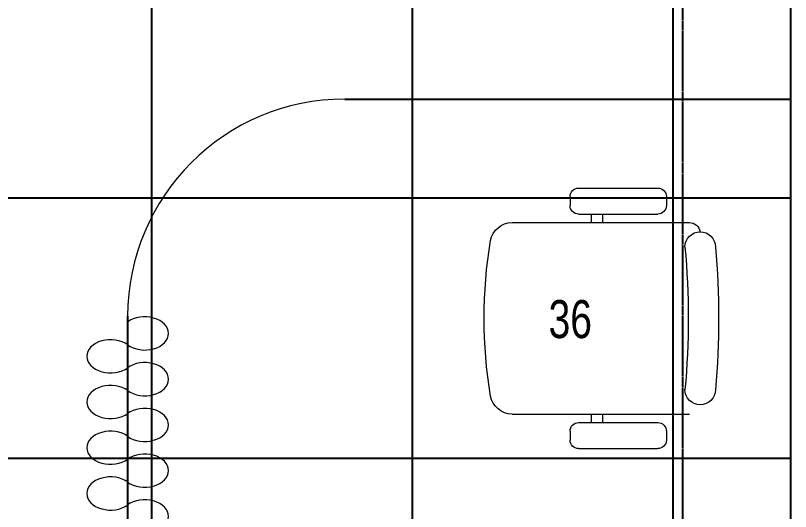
# Model space of a CAD drawing. Extents: x -12260 to 57327, y -29287 to 19916.
# Drawn here: x 36692 to 38476, y -11753 to -10610 of the extents above; entities that cross this region are included whole.
import ezdxf

# ---------------------------------------------------------------- set-up
doc = ezdxf.new("R2010")
doc.units = 0
doc.header["$LTSCALE"] = 0.25
doc.linetypes.add('DASHDOT', pattern=[25.4, 12.7, -6.35, 0, -6.35])
doc.linetypes.add('HIDDEN', pattern=[9.525, 6.35, -3.175])
for name, color, linetype, lineweight in [('01-First Floor-FUR$0$72_EGR_EQP_TAG', 142, 'Continuous', 5), ('01-First Floor-FUR$0$LOADING', 253, 'Continuous', 5), ('01-First Floor-FUR$0$NEW Wall', 166, 'Continuous', 5), ('01-First Floor-FUR$0$Walls', 251, 'Continuous', 5), ('E-LITE-CLNG-CNDT', 6, 'DASHDOT', 35), ('E-POWR-FLOR-CNDT', 6, 'HIDDEN', 25)]:
    doc.layers.add(name, color=color, linetype=linetype, lineweight=lineweight)
doc.layers.add('01-First Floor-FUR$0$FALSE CEILING', color=251, linetype='Continuous')
doc.styles.add('01-First Floor-FUR$0$X3G_ENTITY_257CFD', font='swisscl.ttf', dxfattribs={"height": 200})

# ---------------------------------------------------------------- blocks, each defined once
blk = doc.blocks.new('01-First Floor-FUR$0$CURTAIN')
for centre, start, end in [((-0.3386, 0.0395), 313.5684, 226.4316), ((-0.1881, 0.0395), 313.5684, 226.4316), ((-0.0376, 0.0395), 313.5684, 226.4316), ((0.1129, 0.0395), 313.5684, 226.4316), ((0.2633, 0.0395), 313.5684, 226.4316), ((0.4138, 0.0395), 313.5684, 226.4316), ((0.5643, 0.0395), 313.5684, 226.4316), ((0.7148, 0.0395), 313.5684, 226.4316), ((0.8653, 0.0395), 313.5684, 226.4316), ((0.0376, -0.0395), 133.5684, 46.4316), ((0.1881, -0.0395), 133.5684, 46.4316), ((0.3386, -0.0395), 133.5684, 46.4316), ((0.4891, -0.0395), 133.5684, 46.4316), ((0.6396, -0.0395), 133.5684, 46.4316), ((0.79, -0.0395), 133.5684, 46.4316), ((0.9405, -0.0395), 133.5684, 46.4316), ((-0.4138, -0.0395), 133.5684, 46.4316), ((-0.2633, -0.0395), 133.5684, 46.4316), ((-0.1129, -0.0395), 133.5684, 46.4316)]:
    blk.add_arc(centre, 0.0546, start, end)
blk = doc.blocks.new('*X119')
at = {"color": 0}
for p, q in [((5, 3), (5, 3)), ((5, 3), (5, 3)), ((5, 3), (5, 3)), ((5, 3), (5, 3)), ((5, 3), (5, 3)), ((5, 3), (5, 3)), ((5, 3), (5, 3)), ((5, 3), (5, 3)), ((5, 3), (5, 3)), ((5, 3), (5, 3)), ((5, 3), (5, 3)), ((5, 3), (5, 3)), ((5, 3), (5, 3)), ((5, 3), (5, 3)), ((5, 3), (5, 3)), ((5, 3), (5, 3)), ((5, 3), (5, 3)), ((5, 3), (5, 3)), ((5, 3), (5, 3)), ((5, 3), (5, 3)), ((5, 3), (5, 3)), ((5, 3), (5, 3)), ((5, 3), (5, 3)), ((5, 3), (5, 3)), ((5, 3), (5, 3)), ((5, 3), (5, 3)), ((5, 3), (5, 3)), ((5, 3), (5, 3)), ((5, 3), (5, 3)), ((5, 3), (5, 3)), ((5, 3), (5, 3)), ((5, 3), (5, 3)), ((5, 3), (5, 3)), ((5, 3), (5, 3)), ((5, 3), (5, 3)), ((5, 3), (5, 3)), ((5, 3), (5, 3)), ((5, 3), (5, 3)), ((5, 3), (5, 3)), ((5, 3), (5, 3)), ((5, 3), (5, 3)), ((5, 3), (5, 3)), ((5, 3), (5, 3)), ((5, 3), (5, 3)), ((5, 3), (5, 3)), ((5, 3), (5, 3)), ((5, 3), (5, 3)), ((5, 3), (5, 3)), ((5, 3), (5, 3)), ((5, 3), (5, 3)), ((5, 3), (5, 3)), ((5, 3), (5, 3)), ((5, 3), (5, 3)), ((5, 3), (5, 3)), ((5, 3), (5, 3)), ((5, 3), (5, 3)), ((5, 3), (5, 3)), ((5, 3), (5, 3)), ((5, 3), (5, 3)), ((5, 3), (5, 3)), ((5, 3), (5, 3)), ((5, 3), (5, 3)), ((5, 3), (5, 3)), ((5, 3), (5, 3)), ((5, 3), (5, 3)), ((5, 3), (5, 3)), ((6, 3), (5, 3)), ((5, 3), (5, 3)), ((6, 3), (5, 3)), ((5, 3), (5, 3)), ((6, 3), (5, 3)), ((5, 3), (5, 3)), ((6, 3), (5, 3)), ((5, 3), (5, 3)), ((5, 3), (5, 3)), ((5, 3), (5, 3)), ((5, 3), (5, 3)), ((5, 3), (5, 3)), ((5, 3), (5, 3)), ((5, 3), (5, 3)), ((5, 3), (5, 3)), ((5, 3), (5, 3)), ((5, 3), (5, 3)), ((5, 3), (5, 3)), ((5, 3), (5, 3)), ((5, 3), (5, 3)), ((5, 3), (5, 3)), ((5, 3), (5, 3)), ((5, 3), (5, 3)), ((5, 3), (5, 3)), ((5, 3), (5, 3)), ((5, 3), (5, 3)), ((5, 3), (5, 3)), ((5, 3), (5, 3)), ((5, 3), (5, 3)), ((5, 3), (5, 3)), ((6, 3), (6, 3)), ((6, 3), (6, 3)), ((6, 3), (6, 3)), ((6, 3), (6, 3)), ((6, 3), (6, 3)), ((6, 3), (6, 3)), ((6, 3), (6, 3)), ((6, 3), (6, 3)), ((6, 3), (6, 3)), ((6, 3), (6, 3)), ((6, 3), (6, 3)), ((6, 3), (6, 3)), ((6, 3), (6, 3)), ((6, 3), (6, 3)), ((6, 3), (6, 3)), ((6, 3), (6, 3)), ((6, 3), (6, 3)), ((6, 3), (6, 3)), ((6, 3), (6, 3)), ((6, 3), (6, 3)), ((6, 3), (6, 3)), ((6, 3), (6, 3)), ((6, 3), (6, 3)), ((6, 3), (6, 3)), ((6, 3), (6, 3)), ((6, 3), (6, 3)), ((6, 3), (6, 3)), ((6, 3), (6, 3)), ((6, 3), (6, 3)), ((6, 3), (6, 3)), ((6, 3), (6, 3)), ((6, 3), (6, 3)), ((6, 3), (6, 3)), ((6, 3), (6, 3)), ((6, 3), (6, 3)), ((6, 3), (6, 3)), ((6, 3), (6, 3)), ((6, 3), (6, 3)), ((6, 3), (6, 3)), ((6, 3), (6, 3)), ((6, 3), (6, 3)), ((6, 3), (6, 3)), ((6, 3), (6, 3)), ((6, 3), (6, 3)), ((6, 3), (6, 3)), ((6, 3), (6, 3)), ((6, 3), (6, 3)), ((6, 3), (6, 3)), ((6, 3), (6, 3)), ((6, 3), (6, 3)), ((6, 3), (6, 3)), ((6, 3), (6, 3)), ((6, 3), (6, 3)), ((6, 3), (6, 3)), ((6, 3), (6, 3)), ((6, 3), (6, 3)), ((6, 3), (6, 3)), ((6, 3), (6, 3)), ((6, 3), (6, 3)), ((6, 3), (6, 3)), ((6, 3), (6, 3)), ((6, 3), (6, 3)), ((6, 3), (6, 3)), ((6, 3), (6, 3)), ((6, 3), (6, 3)), ((6, 3), (6, 3)), ((6, 3), (6, 3)), ((6, 3), (6, 3)), ((6, 3), (6, 3)), ((6, 3), (6, 3)), ((6, 3), (6, 3)), ((6, 3), (6, 3)), ((6, 3), (6, 3)), ((6, 3), (6, 3)), ((6, 3), (6, 3)), ((6, 3), (6, 3)), ((6, 3), (6, 3)), ((6, 3), (6, 3)), ((6, 3), (6, 3)), ((6, 3), (6, 3)), ((6, 3), (6, 3)), ((6, 3), (6, 3)), ((6, 3), (6, 3)), ((6, 3), (6, 3)), ((6, 3), (6, 3)), ((6, 3), (6, 3)), ((6, 3), (6, 3)), ((6, 3), (6, 3)), ((6, 3), (6, 3)), ((6, 3), (6, 3)), ((6, 3), (6, 3)), ((6, 3), (6, 3)), ((6, 3), (6, 3)), ((6, 3), (6, 3)), ((6, 3), (6, 3)), ((6, 3), (6, 3)), ((6, 3), (6, 3)), ((6, 3), (6, 3)), ((6, 3), (6, 3)), ((6, 3), (6, 3)), ((6, 3), (6, 3)), ((6, 3), (6, 3)), ((6, 3), (6, 3)), ((6, 3), (6, 3)), ((6, 3), (6, 3)), ((6, 3), (6, 3)), ((6, 3), (6, 3)), ((6, 3), (6, 3)), ((6, 3), (6, 3)), ((6, 3), (6, 3)), ((6, 3), (6, 3)), ((6, 3), (6, 3)), ((6, 3), (6, 3)), ((6, 3), (6, 3)), ((6, 3), (6, 3)), ((6, 3), (6, 3)), ((6, 3), (6, 3)), ((6, 3), (6, 3)), ((6, 3), (6, 3)), ((6, 3), (6, 3)), ((6, 3), (6, 3)), ((6, 3), (6, 3)), ((6, 3), (6, 3)), ((6, 3), (6, 3)), ((6, 3), (6, 3)), ((6, 3), (6, 3)), ((6, 3), (6, 3)), ((6, 3), (6, 3)), ((6, 3), (6, 3)), ((6, 3), (6, 3)), ((6, 3), (6, 3)), ((6, 3), (6, 3)), ((6, 3), (6, 3)), ((6, 3), (6, 3)), ((6, 3), (6, 3)), ((6, 3), (6, 3)), ((6, 3), (6, 3)), ((6, 3), (6, 3)), ((6, 3), (6, 3)), ((6, 3), (6, 3)), ((6, 3), (6, 3)), ((6, 3), (6, 3)), ((6, 3), (6, 3)), ((6, 3), (6, 3)), ((6, 3), (6, 3)), ((6, 3), (6, 3)), ((6, 3), (6, 3)), ((6, 3), (6, 3)), ((6, 3), (6, 3)), ((6, 3), (6, 3)), ((6, 3), (6, 3)), ((6, 3), (6, 3)), ((6, 3), (6, 3)), ((6, 3), (6, 3)), ((6, 3), (6, 3)), ((6, 3), (6, 3)), ((6, 3), (6, 3)), ((6, 3), (6, 3)), ((6, 3), (6, 3)), ((6, 3), (6, 3)), ((6, 3), (6, 3)), ((6, 3), (6, 3)), ((6, 3), (6, 3)), ((6, 3), (6, 3)), ((6, 3), (6, 3)), ((6, 3), (6, 3)), ((6, 3), (6, 3)), ((6, 3), (6, 3)), ((6, 3), (6, 3)), ((6, 3), (6, 3)), ((6, 3), (6, 3)), ((6, 3), (6, 3)), ((6, 3), (6, 3)), ((6, 3), (6, 3)), ((6, 3), (6, 3)), ((6, 3), (6, 3)), ((6, 3), (6, 3)), ((6, 3), (6, 3)), ((6, 3), (6, 3)), ((6, 3), (6, 3)), ((6, 3), (6, 3)), ((6, 3), (6, 3)), ((6, 3), (6, 3)), ((6, 3), (6, 3)), ((6, 3), (6, 3)), ((6, 3), (6, 3)), ((6, 3), (6, 3)), ((6, 3), (6, 3)), ((6, 3), (6, 3)), ((6, 3), (6, 3)), ((6, 3), (6, 3)), ((6, 3), (6, 3)), ((6, 3), (6, 3)), ((6, 3), (6, 3)), ((6, 3), (6, 3)), ((6, 3), (6, 3)), ((6, 3), (6, 3)), ((6, 3), (6, 3)), ((6, 3), (6, 3)), ((6, 3), (6, 3)), ((6, 3), (6, 3)), ((6, 3), (6, 3)), ((6, 3), (6, 3)), ((6, 3), (6, 3)), ((6, 3), (5, 3)), ((6, 3), (5, 3)), ((6, 3), (5, 3)), ((6, 3), (5, 3)), ((6, 3), (5, 3)), ((6, 3), (6, 3)), ((6, 3), (6, 3)), ((6, 3), (6, 3)), ((6, 3), (6, 3)), ((6, 3), (6, 3)), ((6, 3), (6, 3)), ((6, 3), (6, 3)), ((6, 3), (6, 3)), ((6, 3), (6, 3)), ((6, 3), (6, 3)), ((6, 3), (6, 3)), ((6, 3), (6, 3)), ((6, 3), (6, 3)), ((6, 3), (6, 3)), ((6, 3), (6, 3)), ((6, 3), (6, 3)), ((6, 3), (6, 3)), ((6, 3), (6, 3)), ((6, 3), (6, 3)), ((6, 3), (6, 3)), ((6, 3), (6, 3)), ((6, 3), (6, 3)), ((6, 3), (6, 3)), ((6, 3), (6, 3)), ((6, 3), (6, 3)), ((6, 3), (6, 3)), ((6, 3), (6, 3)), ((6, 3), (6, 3)), ((6, 3), (6, 3)), ((6, 3), (6, 3)), ((6, 3), (6, 3)), ((6, 3), (6, 3)), ((6, 3), (6, 3)), ((6, 3), (6, 3)), ((6, 3), (6, 3)), ((6, 3), (6, 3)), ((6, 3), (6, 3)), ((6, 3), (6, 3)), ((6, 3), (6, 3)), ((6, 3), (6, 3)), ((6, 3), (6, 3)), ((6, 3), (6, 3)), ((6, 3), (6, 3)), ((6, 3), (6, 3)), ((6, 3), (6, 3)), ((6, 3), (6, 3)), ((6, 3), (6, 3)), ((6, 3), (6, 3)), ((6, 3), (6, 3)), ((6, 3), (6, 3)), ((6, 3), (6, 3)), ((6, 3), (6, 3)), ((6, 3), (6, 3)), ((6, 3), (6, 3)), ((6, 3), (6, 3)), ((6, 3), (6, 3)), ((6, 3), (6, 3)), ((6, 3), (6, 3)), ((6, 3), (6, 3)), ((6, 3), (6, 3)), ((6, 3), (6, 3)), ((6, 3), (6, 3)), ((6, 3), (6, 3)), ((6, 3), (6, 3)), ((6, 3), (6, 3)), ((6, 3), (6, 3)), ((6, 3), (6, 3)), ((6, 3), (6, 3)), ((6, 3), (6, 3)), ((6, 3), (6, 3)), ((6, 3), (6, 3)), ((6, 3), (6, 3)), ((6, 3), (6, 3)), ((6, 3), (6, 3)), ((6, 3), (6, 3)), ((6, 3), (6, 3)), ((6, 3), (6, 3)), ((6, 3), (6, 3)), ((6, 3), (6, 3)), ((6, 3), (6, 3)), ((6, 3), (6, 3)), ((6, 3), (6, 3)), ((6, 3), (6, 3)), ((6, 3), (6, 3)), ((6, 3), (6, 3)), ((6, 3), (6, 3)), ((6, 3), (6, 3)), ((6, 3), (6, 3)), ((6, 3), (6, 3)), ((6, 3), (6, 3)), ((6, 3), (6, 3)), ((6, 3), (6, 3)), ((6, 3), (6, 3)), ((6, 3), (6, 3)), ((6, 3), (6, 3)), ((6, 3), (6, 3)), ((6, 3), (6, 3)), ((6, 3), (6, 3)), ((6, 3), (6, 3)), ((6, 3), (6, 3)), ((6, 3), (6, 3)), ((6, 3), (6, 3)), ((6, 3), (6, 3)), ((6, 3), (6, 3)), ((6, 3), (6, 3)), ((6, 3), (6, 3)), ((6, 3), (6, 3)), ((6, 3), (6, 3)), ((6, 3), (6, 3)), ((6, 3), (6, 3)), ((6, 3), (6, 3)), ((6, 3), (6, 3)), ((6, 3), (6, 3)), ((6, 3), (6, 3)), ((6, 3), (6, 3)), ((6, 3), (6, 3)), ((6, 3), (6, 3)), ((6, 3), (6, 3)), ((6, 3), (6, 3)), ((6, 3), (6, 3)), ((6, 3), (6, 3)), ((6, 3), (6, 3)), ((6, 3), (6, 3)), ((6, 3), (6, 3)), ((6, 3), (6, 3)), ((6, 3), (6, 3)), ((6, 3), (6, 3)), ((6, 3), (6, 3)), ((6, 3), (6, 3)), ((6, 3), (6, 3)), ((6, 3), (6, 3)), ((6, 3), (6, 3)), ((6, 3), (6, 3)), ((6, 3), (6, 3)), ((6, 3), (6, 3)), ((6, 3), (6, 3)), ((6, 3), (6, 3)), ((6, 3), (6, 3)), ((6, 3), (6, 3)), ((6, 3), (6, 3)), ((6, 3), (6, 3)), ((6, 3), (6, 3)), ((6, 3), (6, 3)), ((6, 3), (6, 3)), ((6, 3), (6, 3)), ((6, 3), (6, 3)), ((6, 3), (6, 3)), ((6, 3), (6, 3)), ((6, 3), (6, 3)), ((6, 3), (6, 3)), ((6, 3), (6, 3)), ((6, 3), (6, 3)), ((6, 3), (6, 3)), ((6, 3), (6, 3)), ((6, 3), (6, 3)), ((6, 3), (6, 3)), ((6, 3), (6, 3)), ((6, 3), (6, 3)), ((6, 3), (6, 3)), ((6, 3), (6, 3)), ((6, 3), (6, 3)), ((6, 3), (6, 3)), ((6, 3), (6, 3)), ((6, 3), (6, 3)), ((6, 3), (6, 3)), ((6, 3), (6, 3)), ((6, 3), (6, 3)), ((6, 3), (6, 3)), ((6, 3), (6, 3)), ((6, 3), (6, 3)), ((6, 3), (6, 3)), ((6, 3), (6, 3)), ((6, 3), (6, 3)), ((6, 3), (6, 3)), ((6, 3), (6, 3)), ((6, 3), (6, 3)), ((6, 3), (6, 3)), ((6, 3), (6, 3)), ((6, 3), (6, 3)), ((6, 3), (6, 3)), ((6, 3), (6, 3)), ((6, 3), (6, 3)), ((6, 3), (6, 3)), ((6, 3), (6, 3)), ((6, 3), (6, 3)), ((6, 3), (6, 3)), ((6, 3), (6, 3)), ((6, 3), (6, 3)), ((6, 3), (6, 3)), ((6, 3), (6, 3)), ((6, 3), (6, 3)), ((6, 3), (6, 3)), ((6, 3), (6, 3)), ((6, 3), (6, 3)), ((6, 3), (6, 3)), ((6, 3), (6, 3)), ((6, 3), (6, 3)), ((6, 3), (6, 3)), ((6, 3), (6, 3)), ((6, 3), (6, 3)), ((6, 3), (6, 3)), ((6, 3), (6, 3)), ((6, 3), (6, 3)), ((6, 3), (6, 3)), ((6, 3), (6, 3)), ((6, 3), (6, 3)), ((6, 3), (6, 3)), ((6, 3), (6, 3)), ((6, 3), (6, 3)), ((6, 3), (6, 3)), ((6, 3), (6, 3)), ((6, 3), (6, 3)), ((6, 3), (6, 3)), ((6, 3), (6, 3)), ((6, 3), (6, 3)), ((6, 3), (6, 3)), ((6, 3), (6, 3)), ((6, 3), (6, 3)), ((6, 3), (6, 3)), ((6, 3), (6, 3)), ((6, 3), (6, 3)), ((6, 3), (6, 3)), ((6, 3), (6, 3)), ((6, 3), (6, 3)), ((6, 3), (6, 3)), ((6, 3), (6, 3)), ((6, 3), (6, 3)), ((6, 3), (6, 3)), ((6, 3), (6, 3)), ((6, 3), (6, 3)), ((6, 3), (6, 3)), ((6, 3), (6, 3)), ((6, 3), (6, 3)), ((6, 3), (6, 3)), ((6, 3), (6, 3)), ((6, 3), (6, 3)), ((6, 3), (6, 3)), ((6, 3), (6, 3)), ((6, 3), (6, 3)), ((6, 3), (6, 3)), ((6, 3), (6, 3)), ((6, 3), (6, 3)), ((6, 3), (6, 3)), ((6, 3), (6, 3)), ((6, 3), (6, 3)), ((6, 3), (6, 3)), ((6, 3), (6, 3)), ((6, 3), (6, 3)), ((6, 3), (6, 3)), ((6, 3), (6, 3)), ((6, 3), (6, 3)), ((6, 3), (6, 3)), ((6, 3), (6, 3)), ((6, 3), (6, 3)), ((6, 3), (6, 3)), ((6, 3), (6, 3)), ((6, 3), (6, 3)), ((6, 3), (6, 3)), ((6, 3), (6, 3)), ((6, 3), (6, 3)), ((6, 3), (6, 3)), ((6, 3), (6, 3)), ((6, 3), (6, 3)), ((6, 3), (6, 3)), ((6, 3), (6, 3)), ((6, 3), (6, 3)), ((6, 3), (6, 3)), ((6, 3), (6, 3)), ((6, 3), (6, 3)), ((6, 3), (6, 3)), ((6, 3), (6, 3)), ((6, 3), (6, 3)), ((6, 3), (6, 3)), ((6, 3), (6, 3)), ((6, 3), (6, 3)), ((6, 3), (6, 3)), ((6, 3), (6, 3)), ((6, 3), (6, 3)), ((6, 3), (6, 3)), ((6, 3), (6, 3)), ((6, 3), (6, 3)), ((6, 3), (6, 3)), ((6, 3), (6, 3)), ((6, 3), (6, 3)), ((6, 3), (6, 3)), ((6, 3), (6, 3)), ((6, 3), (6, 3)), ((6, 3), (6, 3)), ((6, 3), (6, 3)), ((6, 3), (6, 3)), ((6, 3), (6, 3)), ((6, 3), (6, 3)), ((6, 3), (6, 3)), ((6, 3), (6, 3)), ((6, 3), (6, 3)), ((6, 3), (6, 3)), ((6, 3), (6, 3)), ((6, 3), (6, 3)), ((6, 3), (6, 3)), ((6, 3), (6, 3)), ((6, 3), (6, 3)), ((6, 3), (6, 3)), ((6, 3), (6, 3)), ((6, 3), (6, 3)), ((6, 3), (6, 3)), ((6, 3), (6, 3)), ((6, 3), (6, 3)), ((6, 3), (6, 3)), ((6, 3), (6, 3)), ((6, 3), (6, 3)), ((6, 3), (6, 3)), ((6, 3), (6, 3)), ((6, 3), (6, 3)), ((6, 3), (6, 3)), ((6, 3), (6, 3)), ((6, 3), (6, 3)), ((6, 3), (6, 3))]:
    blk.add_line(p, q, dxfattribs=at)
blk = doc.blocks.new('*X120')
at = {"color": 0}
for p, q in [((13, 1), (13, 1)), ((13, 1), (13, 1)), ((13, 1), (13, 1)), ((13, 1), (13, 1)), ((13, 1), (13, 1)), ((13, 1), (13, 1)), ((13, 1), (13, 1)), ((13, 1), (13, 1)), ((13, 1), (13, 1)), ((13, 1), (13, 1)), ((13, 1), (13, 1)), ((13, 1), (13, 1)), ((13, 1), (13, 1)), ((13, 1), (13, 1)), ((13, 1), (13, 1)), ((13, 1), (14, 1)), ((13, 1), (14, 1)), ((13, 1), (14, 1)), ((13, 1), (13, 1)), ((13, 1), (13, 1)), ((13, 1), (13, 1)), ((13, 1), (13, 1)), ((13, 1), (13, 1)), ((13, 1), (13, 1)), ((13, 1), (13, 1)), ((13, 1), (13, 1)), ((13, 1), (13, 1)), ((13, 1), (13, 1)), ((13, 1), (13, 1)), ((13, 1), (13, 1)), ((13, 1), (13, 1)), ((13, 1), (13, 1)), ((13, 1), (13, 1)), ((13, 1), (13, 1)), ((13, 1), (13, 1)), ((13, 1), (13, 1)), ((13, 1), (13, 1)), ((13, 1), (13, 1)), ((13, 1), (13, 1)), ((13, 1), (13, 1)), ((13, 1), (13, 1)), ((13, 1), (13, 1)), ((13, 1), (13, 1)), ((13, 1), (13, 1)), ((13, 1), (13, 1)), ((13, 1), (13, 1)), ((13, 1), (13, 1)), ((13, 1), (13, 1)), ((13, 1), (13, 1)), ((13, 1), (13, 1)), ((13, 1), (13, 1)), ((13, 1), (13, 1)), ((13, 1), (13, 1)), ((13, 1), (13, 1)), ((13, 1), (13, 1)), ((13, 1), (13, 1)), ((13, 1), (13, 1)), ((13, 1), (13, 1)), ((13, 1), (13, 1)), ((13, 1), (13, 1)), ((13, 1), (13, 1)), ((13, 1), (13, 1)), ((13, 1), (13, 1)), ((13, 1), (13, 1)), ((13, 1), (13, 1)), ((13, 1), (13, 1)), ((13, 1), (13, 1)), ((13, 1), (13, 1)), ((13, 1), (13, 1)), ((13, 1), (13, 1)), ((13, 1), (13, 1)), ((13, 1), (13, 1)), ((13, 1), (13, 1)), ((13, 1), (13, 1)), ((13, 1), (13, 1)), ((13, 1), (13, 1)), ((13, 1), (13, 1)), ((13, 1), (13, 1)), ((13, 1), (13, 1)), ((13, 1), (13, 1)), ((13, 1), (13, 1)), ((13, 1), (13, 1)), ((13, 1), (13, 1)), ((13, 1), (13, 1)), ((13, 1), (13, 1)), ((13, 1), (13, 1)), ((13, 1), (13, 1)), ((13, 1), (13, 1)), ((13, 1), (13, 1)), ((13, 1), (13, 1)), ((13, 1), (13, 1)), ((13, 1), (13, 1)), ((13, 1), (13, 1)), ((13, 1), (13, 1)), ((13, 1), (13, 1)), ((13, 1), (13, 1)), ((13, 1), (13, 1)), ((13, 1), (13, 1)), ((13, 1), (13, 1)), ((13, 1), (13, 1)), ((13, 1), (13, 1)), ((13, 1), (13, 1)), ((13, 1), (13, 1)), ((13, 1), (13, 1)), ((13, 1), (13, 1)), ((13, 1), (13, 1)), ((13, 1), (13, 1)), ((13, 1), (13, 1)), ((13, 1), (13, 1)), ((13, 1), (13, 1)), ((13, 1), (13, 1)), ((13, 1), (13, 1)), ((13, 1), (13, 1)), ((13, 1), (13, 1)), ((13, 1), (13, 1)), ((13, 1), (13, 1)), ((13, 1), (13, 1)), ((13, 1), (13, 1)), ((13, 1), (13, 1)), ((13, 1), (13, 1)), ((13, 1), (13, 1)), ((13, 1), (13, 1)), ((13, 1), (13, 1)), ((13, 1), (14, 1)), ((13, 0), (13, 0)), ((13, 0), (13, 0)), ((13, 0), (13, 0)), ((13, 0), (13, 0)), ((13, 0), (13, 0)), ((13, 0), (13, 0)), ((13, 0), (13, 0)), ((13, 0), (13, 0)), ((13, 0), (13, 0)), ((13, 0), (13, 0)), ((13, 0), (13, 0)), ((13, 0), (13, 0)), ((13, 0), (13, 0)), ((13, 0), (13, 0)), ((13, 0), (13, 0)), ((13, 0), (13, 0)), ((13, 0), (13, 0)), ((13, 0), (13, 0)), ((13, 0), (13, 0)), ((13, 0), (13, 0)), ((13, 0), (13, 0)), ((13, 0), (13, 0)), ((13, 0), (13, 0)), ((13, 0), (13, 0)), ((13, 0), (13, 0)), ((13, 0), (13, 0)), ((13, 0), (13, 0)), ((13, 0), (13, 0)), ((13, 0), (13, 0)), ((13, 0), (13, 0)), ((13, 0), (13, 0)), ((13, 0), (13, 0)), ((13, 0), (13, 0)), ((13, 0), (13, 0)), ((13, 0), (13, 0)), ((13, 0), (13, 0)), ((13, 0), (13, 0)), ((13, 0), (13, 0)), ((13, 0), (13, 0)), ((13, 0), (13, 0)), ((13, 0), (13, 0)), ((13, 0), (13, 0)), ((13, 0), (13, 0)), ((13, 0), (13, 0)), ((13, 0), (13, 0)), ((13, 0), (13, 0)), ((13, 0), (13, 0)), ((13, 0), (13, 0)), ((13, 0), (14, 0)), ((13, 0), (14, 0)), ((13, 0), (13, 0)), ((13, 0), (14, 0)), ((14, 1), (14, 1)), ((14, 1), (14, 1)), ((14, 1), (14, 1)), ((14, 1), (14, 1)), ((14, 1), (14, 1)), ((14, 1), (14, 1)), ((14, 1), (14, 1)), ((14, 1), (14, 1)), ((14, 1), (14, 1)), ((14, 1), (14, 1)), ((14, 1), (14, 1)), ((14, 1), (14, 1)), ((14, 1), (14, 1)), ((14, 1), (14, 1)), ((14, 1), (14, 1)), ((14, 1), (14, 1)), ((14, 1), (14, 1)), ((14, 1), (14, 1)), ((14, 1), (14, 1)), ((14, 1), (14, 1)), ((14, 1), (14, 1)), ((14, 1), (14, 1)), ((14, 1), (14, 1)), ((14, 1), (14, 1)), ((14, 1), (14, 1)), ((14, 1), (14, 1)), ((14, 1), (14, 1)), ((14, 1), (14, 1)), ((14, 1), (14, 1)), ((14, 1), (14, 1)), ((14, 1), (14, 1)), ((14, 1), (14, 1)), ((14, 1), (14, 1)), ((14, 1), (14, 1)), ((14, 1), (14, 1)), ((14, 1), (14, 1)), ((14, 1), (14, 1)), ((14, 1), (14, 1)), ((14, 1), (14, 1)), ((14, 1), (14, 1)), ((14, 1), (14, 1)), ((14, 1), (14, 1)), ((14, 1), (14, 1)), ((14, 1), (14, 1)), ((14, 1), (14, 1)), ((14, 1), (14, 1)), ((14, 1), (14, 1)), ((14, 1), (14, 1)), ((14, 1), (14, 1)), ((14, 1), (14, 1)), ((14, 1), (14, 1)), ((14, 1), (14, 1)), ((14, 1), (14, 1)), ((14, 1), (14, 1)), ((14, 1), (14, 1)), ((14, 1), (14, 1)), ((14, 1), (14, 1)), ((14, 1), (14, 1)), ((14, 1), (14, 1)), ((14, 1), (14, 1)), ((14, 1), (14, 1)), ((14, 1), (14, 1)), ((14, 1), (14, 1)), ((14, 1), (14, 1)), ((14, 1), (14, 1)), ((14, 1), (14, 1)), ((14, 1), (14, 1)), ((14, 1), (14, 1)), ((14, 1), (14, 1)), ((14, 1), (14, 1)), ((14, 1), (14, 1)), ((14, 1), (14, 1)), ((14, 1), (14, 1)), ((14, 1), (14, 1)), ((14, 1), (14, 1)), ((14, 1), (14, 1)), ((14, 1), (14, 1)), ((14, 1), (14, 1)), ((14, 1), (14, 1)), ((14, 1), (14, 1)), ((14, 1), (14, 1)), ((14, 1), (14, 1)), ((14, 1), (14, 1)), ((14, 1), (14, 1)), ((14, 1), (14, 1)), ((14, 1), (14, 1)), ((14, 1), (14, 1)), ((14, 1), (14, 1)), ((14, 1), (14, 1)), ((14, 1), (14, 1)), ((14, 1), (14, 1)), ((14, 1), (14, 1)), ((14, 1), (14, 1)), ((14, 1), (14, 1)), ((14, 0), (14, 0)), ((14, 0), (14, 0)), ((14, 0), (14, 0)), ((14, 0), (14, 0)), ((14, 0), (14, 0)), ((14, 0), (14, 0)), ((14, 0), (14, 0)), ((14, 0), (14, 0)), ((14, 0), (14, 0)), ((14, 0), (14, 0)), ((14, 0), (14, 0)), ((14, 0), (14, 0)), ((14, 0), (14, 0)), ((14, 0), (14, 0)), ((14, 0), (14, 0)), ((14, 0), (14, 0)), ((14, 0), (14, 0)), ((14, 0), (14, 0)), ((14, 0), (14, 0)), ((14, 0), (14, 0)), ((14, 0), (14, 0)), ((14, 0), (14, 0)), ((14, 0), (14, 0)), ((14, 0), (14, 0)), ((14, 0), (14, 0)), ((14, 0), (14, 0)), ((14, 0), (14, 0)), ((14, 0), (14, 0)), ((14, 0), (14, 0)), ((14, 0), (14, 0)), ((14, 0), (14, 0)), ((14, 0), (14, 0)), ((14, 0), (14, 0)), ((14, 0), (14, 0)), ((14, 0), (14, 0)), ((14, 0), (14, 0)), ((14, 0), (14, 0)), ((14, 0), (14, 0)), ((14, 0), (14, 0)), ((14, 0), (14, 0)), ((14, 0), (14, 0)), ((14, 0), (14, 0)), ((14, 0), (14, 0)), ((14, 0), (14, 0)), ((14, 0), (14, 0)), ((14, 0), (14, 0)), ((14, 0), (14, 0)), ((14, 0), (14, 0)), ((13, 0), (13, 0)), ((13, 0), (14, 0)), ((13, 0), (13, 0)), ((13, 0), (14, 0)), ((13, 0), (13, 0)), ((13, 0), (14, 0)), ((13, 0), (13, 0)), ((13, 0), (13, 0)), ((13, 0), (13, 0)), ((13, 0), (13, 0)), ((13, 0), (14, 0)), ((13, 0), (13, 0)), ((13, 0), (14, 0)), ((13, 0), (13, 0)), ((13, 0), (14, 0)), ((13, 0), (13, 0)), ((13, 0), (14, 0)), ((13, 0), (13, 0)), ((13, 0), (14, 0)), ((13, 0), (13, 0)), ((13, 0), (14, 0)), ((13, 0), (13, 0)), ((13, 0), (14, 0)), ((13, 0), (13, 0)), ((13, 0), (13, 0)), ((13, 0), (13, 0)), ((13, 0), (14, 0)), ((13, 0), (13, 0)), ((13, 0), (14, 0)), ((13, 0), (13, 0)), ((13, 0), (14, 0)), ((13, 0), (13, 0)), ((13, 0), (14, 0)), ((13, 0), (13, 0)), ((13, 0), (13, 0)), ((13, 0), (13, 0)), ((13, 0), (13, 0)), ((13, 0), (13, 0)), ((13, 0), (13, 0)), ((13, 0), (13, 0)), ((13, 0), (13, 0)), ((13, 0), (13, 0)), ((13, 0), (13, 0)), ((13, 0), (13, 0)), ((13, 0), (13, 0)), ((13, 0), (13, 0)), ((13, 0), (13, 0)), ((13, 0), (13, 0)), ((13, 0), (13, 0)), ((13, 0), (13, 0)), ((13, 0), (13, 0)), ((13, 0), (13, 0)), ((13, 0), (13, 0)), ((13, 0), (13, 0)), ((13, 0), (13, 0)), ((13, 0), (13, 0)), ((13, 0), (13, 0)), ((13, 0), (13, 0)), ((13, 0), (13, 0)), ((13, 0), (13, 0)), ((13, 0), (13, 0)), ((13, 0), (13, 0)), ((13, 0), (13, 0)), ((13, 0), (13, 0)), ((13, -1), (13, -1)), ((13, -1), (13, -1)), ((13, -1), (13, -1)), ((13, -1), (13, -1)), ((13, -1), (13, -1)), ((13, -1), (14, -1)), ((13, -1), (13, -1)), ((14, 0), (14, 0)), ((14, 0), (14, 0)), ((14, 0), (14, 0)), ((14, 0), (14, 0)), ((14, 0), (14, 0)), ((14, 0), (14, 0)), ((14, 0), (14, 0)), ((14, 0), (14, 0)), ((14, 0), (14, 0)), ((14, 0), (14, 0)), ((14, 0), (14, 0)), ((14, 0), (14, 0)), ((14, 0), (14, 0)), ((14, 0), (14, 0)), ((14, 0), (14, 0)), ((13, 0), (14, 0)), ((14, 0), (14, 0)), ((14, 0), (14, 0)), ((14, 0), (14, 0)), ((14, 0), (14, 0)), ((14, 0), (14, 0)), ((14, 0), (14, 0)), ((14, 0), (14, 0)), ((14, 0), (14, 0)), ((14, 0), (14, 0)), ((14, 0), (14, 0)), ((14, 0), (14, 0)), ((14, 0), (14, 0)), ((14, 0), (14, 0)), ((14, 0), (14, 0)), ((14, 0), (14, 0)), ((14, 0), (14, 0)), ((14, 0), (14, 0)), ((14, 0), (14, 0)), ((14, 0), (14, 0)), ((14, 0), (14, 0)), ((14, 0), (14, 0)), ((14, 0), (14, 0)), ((14, 0), (14, 0)), ((14, 0), (14, 0)), ((14, 0), (14, 0)), ((14, 0), (14, 0)), ((14, 0), (14, 0)), ((14, 0), (14, 0)), ((14, 0), (14, 0)), ((14, 0), (14, 0)), ((14, 0), (14, 0)), ((14, 0), (14, 0)), ((14, 0), (14, 0)), ((14, 0), (14, 0)), ((14, -1), (14, -1)), ((14, -1), (14, -1)), ((14, -1), (14, -1)), ((14, -1), (14, -1)), ((14, -1), (14, -1))]:
    blk.add_line(p, q, dxfattribs=at)
blk = doc.blocks.new('01-First Floor-FUR$0$GF21018-P')
at = {"color": 0}
for p, q in [((-0.2207, 0.4756), (-0.2207, 0.0675)), ((0.2205, 0.4756), (0.2205, 0.0675)), ((-0.2806, 0.3422), (-0.2598, 0.3422)), ((0.2596, 0.3422), (0.2804, 0.3422)), ((-0.3002, 0.3226), (-0.3002, 0.14)), ((-0.2402, 0.3226), (-0.2402, 0.14)), ((0.24, 0.3226), (0.24, 0.14)), ((0.3, 0.3226), (0.3, 0.14)), ((-0.2402, 0.2937), (-0.2207, 0.2937)), ((0.2205, 0.2937), (0.24, 0.2937)), ((-0.2402, 0.2671), (-0.2207, 0.2671)), ((0.2205, 0.2671), (0.24, 0.2671)), ((-0.2806, 0.1204), (-0.2598, 0.1204)), ((0.2596, 0.1204), (0.2804, 0.1204))]:
    blk.add_line(p, q, dxfattribs=at)
for points in [[(0.24, 0.2937), (0.24, 0.2937), (0.24, 0.2937), (0.24, 0.2937), (0.24, 0.2937), (0.24, 0.2937), (0.24, 0.2937), (0.24, 0.2937), (0.24, 0.2937), (0.24, 0.2937), (0.24, 0.2937), (0.24, 0.2937), (0.24, 0.2937), (0.24, 0.2937), (0.24, 0.2937), (0.24, 0.2937), (0.24, 0.2937), (0.24, 0.2937), (0.24, 0.2937), (0.24, 0.2937), (0.24, 0.2937), (0.24, 0.2937), (0.24, 0.2937), (0.24, 0.2937), (0.24, 0.2937), (0.24, 0.2937), (0.24, 0.2937), (0.24, 0.2937), (0.24, 0.2937), (0.24, 0.2937), (0.24, 0.2937), (0.24, 0.2937), (0.24, 0.2937), (0.24, 0.2937), (0.24, 0.2937), (0.24, 0.2937), (0.24, 0.2937), (0.24, 0.2937), (0.24, 0.2937), (0.24, 0.2937), (0.24, 0.2937), (0.24, 0.2937), (0.24, 0.2937), (0.24, 0.2937), (0.24, 0.2937), (0.24, 0.2937), (0.24, 0.2937), (0.24, 0.2937), (0.24, 0.2937), (0.24, 0.2937), (0.24, 0.2937), (0.24, 0.2937), (0.24, 0.2937), (0.24, 0.2937), (0.24, 0.2937), (0.24, 0.2937), (0.24, 0.2937), (0.24, 0.2937), (0.24, 0.2937), (0.24, 0.2937), (0.24, 0.2937), (0.24, 0.2937), (0.24, 0.2937), (0.24, 0.2937), (0.24, 0.2937), (0.24, 0.2937), (0.24, 0.2937), (0.24, 0.2937), (0.24, 0.2937), (0.24, 0.2937), (0.24, 0.2937), (0.24, 0.2937), (0.24, 0.2937), (0.24, 0.2937), (0.24, 0.2937), (0.24, 0.2937), (0.24, 0.2937), (0.24, 0.2937), (0.24, 0.2937), (0.24, 0.2937), (0.24, 0.2937), (0.24, 0.2937), (0.24, 0.2937), (0.24, 0.2937), (0.24, 0.2937), (0.24, 0.2937), (0.24, 0.2937), (0.24, 0.2937), (0.24, 0.2937), (0.24, 0.2937), (0.24, 0.2937), (0.24, 0.2937), (0.24, 0.2937), (0.24, 0.2937), (0.24, 0.2937), (0.24, 0.2937), (0.24, 0.2937), (0.24, 0.2937), (0.24, 0.2937), (0.24, 0.2937), (0.24, 0.2937), (0.24, 0.2937), (0.24, 0.2937), (0.24, 0.2937), (0.24, 0.2937), (0.24, 0.2937), (0.24, 0.2937), (0.24, 0.2937), (0.24, 0.2937), (0.24, 0.2937), (0.24, 0.2937), (0.24, 0.2937), (0.24, 0.2937), (0.24, 0.2937), (0.24, 0.2937), (0.24, 0.2937), (0.24, 0.2937), (0.24, 0.2937), (0.24, 0.2937), (0.24, 0.2937), (0.24, 0.2937), (0.24, 0.2937), (0.24, 0.2937), (0.24, 0.2937), (0.24, 0.2937), (0.24, 0.2937), (0.24, 0.2937), (0.24, 0.2937), (0.24, 0.2937), (0.24, 0.2937), (0.24, 0.2937), (0.24, 0.2937), (0.24, 0.2937), (0.24, 0.2937), (0.24, 0.2937), (0.24, 0.2937), (0.24, 0.2937), (0.24, 0.2937), (0.24, 0.2937), (0.24, 0.2937), (0.24, 0.2937), (0.24, 0.2937), (0.24, 0.2937), (0.24, 0.2937), (0.24, 0.2937), (0.24, 0.2937), (0.24, 0.2937), (0.24, 0.2937), (0.24, 0.2937), (0.24, 0.2937), (0.24, 0.2937), (0.24, 0.2937), (0.24, 0.2937), (0.24, 0.2937), (0.24, 0.2937), (0.24, 0.2937), (0.24, 0.2937), (0.24, 0.2937), (0.24, 0.2937), (0.24, 0.2937), (0.24, 0.2937), (0.24, 0.2937), (0.24, 0.2937), (0.24, 0.2937), (0.24, 0.2937), (0.24, 0.2937), (0.24, 0.2937), (0.24, 0.2937), (0.24, 0.2937), (0.24, 0.2937), (0.24, 0.2937), (0.24, 0.2937), (0.24, 0.2937), (0.24, 0.2937), (0.24, 0.2937), (0.24, 0.2937), (0.24, 0.2937), (0.24, 0.2937), (0.24, 0.2937), (0.24, 0.2937), (0.24, 0.2937), (0.24, 0.2937), (0.24, 0.2937), (0.24, 0.2937), (0.24, 0.2937), (0.24, 0.2937), (0.24, 0.2937), (0.24, 0.2937), (0.24, 0.2937), (0.24, 0.2937), (0.24, 0.2937), (0.24, 0.2937), (0.24, 0.2937), (0.24, 0.2937), (0.24, 0.2937), (0.24, 0.2937), (0.24, 0.2937), (0.24, 0.2937), (0.24, 0.2937), (0.24, 0.2937), (0.24, 0.2937), (0.24, 0.2937), (0.24, 0.2937), (0.24, 0.2937), (0.24, 0.2937), (0.24, 0.2937), (0.24, 0.2937), (0.24, 0.2937), (0.24, 0.2937), (0.24, 0.2937), (0.24, 0.2937), (0.24, 0.2937), (0.24, 0.2937), (0.24, 0.2937), (0.24, 0.2937), (0.24, 0.2937), (0.24, 0.2937), (0.24, 0.2937), (0.24, 0.2937), (0.24, 0.2937), (0.24, 0.2937), (0.24, 0.2937), (0.24, 0.2937), (0.24, 0.2937), (0.24, 0.2937), (0.24, 0.2937), (0.24, 0.2937), (0.24, 0.2937), (0.24, 0.2937), (0.24, 0.2937), (0.24, 0.2937), (0.24, 0.2937), (0.24, 0.2937), (0.24, 0.2937), (0.24, 0.2937), (0.24, 0.2937), (0.24, 0.2937), (0.24, 0.2937), (0.24, 0.2937), (0.24, 0.2937), (0.24, 0.2937), (0.24, 0.2937), (0.24, 0.2937), (0.24, 0.2937), (0.24, 0.2937), (0.24, 0.2937), (0.24, 0.2937), (0.24, 0.2937), (0.24, 0.2937), (0.24, 0.2937), (0.24, 0.2937), (0.24, 0.2937), (0.24, 0.2937), (0.24, 0.2937), (0.24, 0.2937), (0.24, 0.2937), (0.24, 0.2937), (0.24, 0.2937), (0.24, 0.2937), (0.24, 0.2937), (0.24, 0.2937), (0.24, 0.2937), (0.24, 0.2937), (0.24, 0.2937), (0.24, 0.2937), (0.24, 0.2937), (0.24, 0.2937), (0.24, 0.2937), (0.24, 0.2937), (0.24, 0.2937), (0.24, 0.2937), (0.24, 0.2937), (0.24, 0.2937), (0.24, 0.2937), (0.24, 0.2937), (0.24, 0.2937), (0.24, 0.2937)], [(0.24, 0.2937), (0.24, 0.2937), (0.24, 0.2937), (0.24, 0.2937), (0.24, 0.2937), (0.24, 0.2937), (0.24, 0.2937), (0.24, 0.2937), (0.24, 0.2937), (0.24, 0.2937), (0.24, 0.2937), (0.24, 0.2937), (0.24, 0.2937), (0.24, 0.2937), (0.24, 0.2937), (0.24, 0.2937), (0.24, 0.2937), (0.24, 0.2937), (0.24, 0.2937), (0.24, 0.2937), (0.24, 0.2937), (0.24, 0.2937), (0.24, 0.2937), (0.24, 0.2937), (0.24, 0.2937), (0.24, 0.2937), (0.24, 0.2937), (0.24, 0.2937), (0.24, 0.2937), (0.24, 0.2937), (0.24, 0.2937), (0.24, 0.2937), (0.24, 0.2937), (0.24, 0.2937), (0.24, 0.2937), (0.24, 0.2937), (0.24, 0.2937), (0.24, 0.2937), (0.24, 0.2937), (0.24, 0.2937), (0.24, 0.2937), (0.24, 0.2937), (0.24, 0.2937), (0.24, 0.2937), (0.24, 0.2937), (0.24, 0.2937), (0.24, 0.2937), (0.24, 0.2937), (0.24, 0.2937), (0.24, 0.2937), (0.24, 0.2937), (0.24, 0.2937), (0.24, 0.2937), (0.24, 0.2937), (0.24, 0.2937), (0.24, 0.2937), (0.24, 0.2937), (0.24, 0.2937), (0.24, 0.2937), (0.24, 0.2937), (0.24, 0.2937), (0.24, 0.2937), (0.24, 0.2937), (0.24, 0.2937), (0.24, 0.2937), (0.24, 0.2937), (0.24, 0.2937), (0.24, 0.2937), (0.24, 0.2937), (0.24, 0.2937), (0.24, 0.2937), (0.24, 0.2937), (0.24, 0.2937), (0.24, 0.2937), (0.24, 0.2937), (0.24, 0.2937), (0.24, 0.2937), (0.24, 0.2937), (0.24, 0.2937), (0.24, 0.2937), (0.24, 0.2937), (0.24, 0.2937), (0.24, 0.2937), (0.24, 0.2937), (0.24, 0.2937), (0.24, 0.2937), (0.24, 0.2937), (0.24, 0.2937), (0.24, 0.2937), (0.24, 0.2937), (0.24, 0.2937), (0.24, 0.2937), (0.24, 0.2937), (0.24, 0.2937), (0.24, 0.2937), (0.24, 0.2937), (0.24, 0.2937), (0.24, 0.2937), (0.24, 0.2937), (0.24, 0.2937), (0.24, 0.2937), (0.24, 0.2937), (0.24, 0.2937), (0.24, 0.2937), (0.24, 0.2937), (0.24, 0.2937), (0.24, 0.2937), (0.24, 0.2937), (0.24, 0.2937), (0.24, 0.2937), (0.24, 0.2937), (0.24, 0.2937), (0.24, 0.2937), (0.24, 0.2937), (0.24, 0.2937), (0.24, 0.2937), (0.24, 0.2937), (0.24, 0.2937), (0.24, 0.2937), (0.24, 0.2937), (0.24, 0.2937), (0.24, 0.2937), (0.24, 0.2937), (0.24, 0.2937), (0.24, 0.2937), (0.24, 0.2937), (0.24, 0.2937), (0.24, 0.2937), (0.24, 0.2937), (0.24, 0.2937), (0.24, 0.2937), (0.24, 0.2937), (0.24, 0.2937), (0.24, 0.2937), (0.24, 0.2937), (0.24, 0.2937), (0.24, 0.2937), (0.24, 0.2937), (0.24, 0.2937), (0.24, 0.2937), (0.24, 0.2937), (0.24, 0.2937), (0.24, 0.2937), (0.24, 0.2937), (0.24, 0.2937), (0.24, 0.2937), (0.24, 0.2937), (0.24, 0.2937), (0.24, 0.2937), (0.24, 0.2937), (0.24, 0.2937), (0.24, 0.2937), (0.24, 0.2937), (0.24, 0.2937), (0.24, 0.2937), (0.24, 0.2937), (0.24, 0.2937), (0.24, 0.2937), (0.24, 0.2937), (0.24, 0.2937), (0.24, 0.2937), (0.24, 0.2937), (0.24, 0.2937), (0.24, 0.2937), (0.24, 0.2937), (0.24, 0.2937), (0.24, 0.2937), (0.24, 0.2937), (0.24, 0.2937), (0.24, 0.2937), (0.24, 0.2937), (0.24, 0.2937), (0.24, 0.2937), (0.24, 0.2937), (0.24, 0.2937), (0.24, 0.2937), (0.24, 0.2937), (0.24, 0.2937), (0.24, 0.2937), (0.24, 0.2937), (0.24, 0.2937), (0.24, 0.2937), (0.24, 0.2937), (0.24, 0.2937), (0.24, 0.2937), (0.24, 0.2937), (0.24, 0.2937), (0.24, 0.2937), (0.24, 0.2937), (0.24, 0.2937), (0.24, 0.2937), (0.24, 0.2937), (0.24, 0.2937), (0.24, 0.2937), (0.24, 0.2937), (0.24, 0.2937), (0.24, 0.2937), (0.24, 0.2937), (0.24, 0.2937), (0.24, 0.2937), (0.24, 0.2937), (0.24, 0.2937), (0.24, 0.2937), (0.24, 0.2937), (0.24, 0.2937), (0.24, 0.2937), (0.24, 0.2937), (0.24, 0.2937), (0.24, 0.2937), (0.24, 0.2937), (0.24, 0.2937), (0.24, 0.2937), (0.24, 0.2937), (0.24, 0.2937), (0.24, 0.2937), (0.24, 0.2937), (0.24, 0.2937), (0.24, 0.2937), (0.24, 0.2937)], [(0.24, 0.2937), (0.24, 0.2937), (0.24, 0.2937), (0.24, 0.2937), (0.24, 0.2937), (0.24, 0.2937), (0.24, 0.2937), (0.24, 0.2937), (0.24, 0.2937), (0.24, 0.2937), (0.24, 0.2937), (0.24, 0.2937), (0.24, 0.2937), (0.24, 0.2937), (0.24, 0.2937), (0.24, 0.2937), (0.24, 0.2937), (0.24, 0.2937), (0.24, 0.2937), (0.24, 0.2937), (0.24, 0.2937), (0.24, 0.2937), (0.24, 0.2937), (0.24, 0.2937), (0.24, 0.2937), (0.24, 0.2937), (0.24, 0.2937), (0.24, 0.2937), (0.24, 0.2937), (0.24, 0.2937), (0.24, 0.2937), (0.24, 0.2937), (0.24, 0.2937), (0.24, 0.2937), (0.24, 0.2937), (0.24, 0.2937), (0.24, 0.2937), (0.24, 0.2937), (0.24, 0.2937), (0.24, 0.2937), (0.24, 0.2937), (0.24, 0.2937), (0.24, 0.2937), (0.24, 0.2937), (0.24, 0.2937), (0.24, 0.2937), (0.24, 0.2937), (0.24, 0.2937), (0.24, 0.2937), (0.24, 0.2937), (0.24, 0.2937), (0.24, 0.2937), (0.24, 0.2937), (0.24, 0.2937), (0.24, 0.2937), (0.24, 0.2937), (0.24, 0.2937), (0.24, 0.2937), (0.24, 0.2937), (0.24, 0.2937), (0.24, 0.2937), (0.24, 0.2937), (0.24, 0.2937), (0.24, 0.2937), (0.24, 0.2937), (0.24, 0.2937), (0.24, 0.2937), (0.24, 0.2937), (0.24, 0.2937), (0.24, 0.2937), (0.24, 0.2937), (0.24, 0.2937), (0.24, 0.2937), (0.24, 0.2937), (0.24, 0.2937), (0.24, 0.2937), (0.24, 0.2937), (0.24, 0.2937), (0.24, 0.2937), (0.24, 0.2937), (0.24, 0.2937), (0.24, 0.2937), (0.24, 0.2937), (0.24, 0.2937), (0.24, 0.2937), (0.24, 0.2937), (0.24, 0.2937), (0.24, 0.2937), (0.24, 0.2937), (0.24, 0.2937), (0.24, 0.2937), (0.24, 0.2937), (0.24, 0.2937), (0.24, 0.2937), (0.24, 0.2937), (0.24, 0.2937), (0.24, 0.2937), (0.24, 0.2937), (0.24, 0.2937), (0.24, 0.2937), (0.24, 0.2937), (0.24, 0.2937), (0.24, 0.2937), (0.24, 0.2937), (0.24, 0.2937), (0.24, 0.2937), (0.24, 0.2937), (0.24, 0.2937), (0.24, 0.2937), (0.24, 0.2937), (0.24, 0.2937), (0.24, 0.2937), (0.24, 0.2937), (0.24, 0.2937), (0.24, 0.2937), (0.24, 0.2937), (0.24, 0.2937), (0.24, 0.2937), (0.24, 0.2937), (0.24, 0.2937), (0.24, 0.2937), (0.24, 0.2937), (0.24, 0.2937), (0.24, 0.2937), (0.24, 0.2937), (0.24, 0.2937), (0.24, 0.2937), (0.24, 0.2937), (0.24, 0.2937), (0.24, 0.2937), (0.24, 0.2937), (0.24, 0.2937), (0.24, 0.2937), (0.24, 0.2937), (0.24, 0.2937), (0.24, 0.2937), (0.24, 0.2937), (0.24, 0.2937), (0.24, 0.2937), (0.24, 0.2937), (0.24, 0.2937), (0.24, 0.2937), (0.24, 0.2937), (0.24, 0.2937), (0.24, 0.2937), (0.24, 0.2937), (0.24, 0.2937), (0.24, 0.2937), (0.24, 0.2937), (0.24, 0.2937), (0.24, 0.2937), (0.24, 0.2937), (0.24, 0.2937), (0.24, 0.2937), (0.24, 0.2937), (0.24, 0.2937), (0.24, 0.2937), (0.24, 0.2937), (0.24, 0.2937), (0.24, 0.2937), (0.24, 0.2937), (0.24, 0.2937), (0.24, 0.2937), (0.24, 0.2937), (0.24, 0.2937), (0.24, 0.2937), (0.24, 0.2937), (0.24, 0.2937), (0.24, 0.2937), (0.24, 0.2937), (0.24, 0.2937), (0.24, 0.2937), (0.24, 0.2937), (0.24, 0.2937), (0.24, 0.2937), (0.24, 0.2937), (0.24, 0.2937), (0.24, 0.2937), (0.24, 0.2937), (0.24, 0.2937), (0.24, 0.2937), (0.24, 0.2937), (0.24, 0.2937), (0.24, 0.2937), (0.24, 0.2937), (0.24, 0.2937), (0.24, 0.2937), (0.24, 0.2937), (0.24, 0.2937), (0.24, 0.2937), (0.24, 0.2937), (0.24, 0.2937), (0.24, 0.2937), (0.24, 0.2937), (0.24, 0.2937), (0.24, 0.2937), (0.24, 0.2937), (0.24, 0.2937), (0.24, 0.2937), (0.24, 0.2937), (0.24, 0.2937), (0.24, 0.2937), (0.24, 0.2937), (0.24, 0.2937), (0.24, 0.2937), (0.24, 0.2937), (0.24, 0.2937), (0.24, 0.2937), (0.24, 0.2937), (0.24, 0.2937), (0.24, 0.2937), (0.24, 0.2937), (0.24, 0.2937), (0.24, 0.2937)]]:
    blk.add_lwpolyline(points, close=True, dxfattribs=at)
for centre, radius, start, end in [((-0.0001, -0.5295), 1.0695, 80.3671, 99.6329), ((-0.1707, 0.4756), 0.05, 99.6329, 180), ((0.1705, 0.4756), 0.05, 0, 80.3671), ((-0.2806, 0.3226), 0.0196, 90, 180), ((-0.2598, 0.3226), 0.0196, 360, 90), ((0.2596, 0.3226), 0.0196, 90, 180), ((0.2804, 0.3226), 0.0196, 0, 90), ((-0.2806, 0.14), 0.0196, 180, 270), ((-0.2598, 0.14), 0.0196, 270, 360), ((0.2596, 0.14), 0.0196, 180, 270), ((0.2804, 0.14), 0.0196, 270, 0), ((-0.1643, 0.0425), 0.0351, 90, 270), ((0, 1.8467), 1.7767, 264.6946, 275.3053), ((0.1641, 0.0425), 0.0351, 270, 90), ((-0.1957, 0.0675), 0.025, 180, 261.4721), ((0, 1.8314), 1.8314, 264.8532, 275.147)]:
    blk.add_arc(centre, radius, start, end, dxfattribs=at)
at = {"layer": '01-First Floor-FUR$0$NEW Wall', "color": 0, "linetype": 'Continuous'}
for points in [[(0.24, 0.2937), (0.24, 0.2937), (0.24, 0.2937), (0.24, 0.2937), (0.24, 0.2937), (0.24, 0.2937), (0.24, 0.2937), (0.24, 0.2937)], [(0.24, 0.2937), (0.24, 0.2937), (0.24, 0.2937), (0.24, 0.2937), (0.24, 0.2937), (0.24, 0.2937), (0.24, 0.2937)], [(0.24, 0.2937), (0.24, 0.2937), (0.24, 0.2937), (0.24, 0.2937), (0.24, 0.2937), (0.24, 0.2937), (0.24, 0.2937), (0.24, 0.2937), (0.24, 0.2937)], [(0.24, 0.2937), (0.24, 0.2937), (0.24, 0.2937), (0.24, 0.2937), (0.24, 0.2937), (0.24, 0.2937), (0.24, 0.2937), (0.24, 0.2937), (0.24, 0.2937), (0.24, 0.2937)], [(0.24, 0.2937), (0.24, 0.2937), (0.24, 0.2937), (0.24, 0.2937), (0.24, 0.2937), (0.24, 0.2937), (0.24, 0.2937), (0.24, 0.2937), (0.24, 0.2937), (0.24, 0.2937), (0.24, 0.2937), (0.24, 0.2937), (0.24, 0.2937), (0.24, 0.2937), (0.24, 0.2937)], [(0.24, 0.2937), (0.24, 0.2937), (0.24, 0.2937), (0.24, 0.2937), (0.24, 0.2937), (0.24, 0.2937), (0.24, 0.2937), (0.24, 0.2937), (0.24, 0.2937), (0.24, 0.2937)], [(0.24, 0.2937), (0.24, 0.2937), (0.24, 0.2937), (0.24, 0.2937), (0.24, 0.2937), (0.24, 0.2937), (0.24, 0.2937), (0.24, 0.2937), (0.24, 0.2937), (0.24, 0.2937)], [(0.24, 0.2937), (0.24, 0.2937), (0.24, 0.2937), (0.24, 0.2937), (0.24, 0.2937), (0.24, 0.2937), (0.24, 0.2937), (0.24, 0.2937), (0.24, 0.2937), (0.24, 0.2937)], [(0.24, 0.2937), (0.24, 0.2937), (0.24, 0.2937), (0.24, 0.2937), (0.24, 0.2937), (0.24, 0.2937), (0.24, 0.2937), (0.24, 0.2937), (0.24, 0.2937), (0.24, 0.2937), (0.24, 0.2937), (0.24, 0.2937), (0.24, 0.2937), (0.24, 0.2937), (0.24, 0.2937), (0.24, 0.2937), (0.24, 0.2937), (0.24, 0.2937)], [(0.24, 0.2937), (0.24, 0.2937), (0.24, 0.2937), (0.24, 0.2937), (0.24, 0.2937), (0.24, 0.2937), (0.24, 0.2937), (0.24, 0.2937), (0.24, 0.2937), (0.24, 0.2937), (0.24, 0.2937), (0.24, 0.2937)], [(0.24, 0.2937), (0.24, 0.2937), (0.24, 0.2937), (0.24, 0.2937), (0.24, 0.2937), (0.24, 0.2937), (0.24, 0.2937)], [(0.24, 0.2937), (0.24, 0.2937), (0.24, 0.2937), (0.24, 0.2937), (0.24, 0.2937), (0.24, 0.2937), (0.24, 0.2937), (0.24, 0.2937), (0.24, 0.2937), (0.24, 0.2937), (0.24, 0.2937), (0.24, 0.2937), (0.24, 0.2937), (0.24, 0.2937), (0.24, 0.2937), (0.24, 0.2937), (0.24, 0.2937), (0.24, 0.2937), (0.24, 0.2937), (0.24, 0.2937), (0.24, 0.2937), (0.24, 0.2937), (0.24, 0.2937), (0.24, 0.2937), (0.24, 0.2937), (0.24, 0.2937), (0.24, 0.2937), (0.24, 0.2937), (0.24, 0.2937), (0.24, 0.2937), (0.24, 0.2937), (0.24, 0.2937), (0.24, 0.2937), (0.24, 0.2937), (0.24, 0.2937), (0.24, 0.2937), (0.24, 0.2937), (0.24, 0.2937), (0.24, 0.2937), (0.24, 0.2937), (0.24, 0.2937), (0.24, 0.2937), (0.24, 0.2937), (0.24, 0.2937), (0.24, 0.2937), (0.24, 0.2937), (0.24, 0.2937), (0.24, 0.2937), (0.24, 0.2937), (0.24, 0.2937), (0.24, 0.2937), (0.24, 0.2937), (0.24, 0.2937), (0.24, 0.2937), (0.24, 0.2937), (0.24, 0.2937), (0.24, 0.2937), (0.24, 0.2937), (0.24, 0.2937), (0.24, 0.2937), (0.24, 0.2937), (0.24, 0.2937), (0.24, 0.2937), (0.24, 0.2937), (0.24, 0.2937), (0.24, 0.2937), (0.24, 0.2937), (0.24, 0.2937), (0.24, 0.2937), (0.24, 0.2937), (0.24, 0.2937), (0.24, 0.2937), (0.24, 0.2937), (0.24, 0.2937), (0.24, 0.2937), (0.24, 0.2937), (0.24, 0.2937), (0.24, 0.2937), (0.24, 0.2937), (0.24, 0.2937), (0.24, 0.2937), (0.24, 0.2937), (0.24, 0.2937), (0.24, 0.2937), (0.24, 0.2937), (0.24, 0.2937), (0.24, 0.2937), (0.24, 0.2937), (0.24, 0.2937), (0.24, 0.2937), (0.24, 0.2937), (0.24, 0.2937), (0.24, 0.2937), (0.24, 0.2937), (0.24, 0.2937), (0.24, 0.2937), (0.24, 0.2937), (0.24, 0.2937), (0.24, 0.2937), (0.24, 0.2937), (0.24, 0.2937), (0.24, 0.2937), (0.24, 0.2937), (0.24, 0.2937), (0.24, 0.2937), (0.24, 0.2937), (0.24, 0.2937), (0.24, 0.2937), (0.24, 0.2937), (0.24, 0.2937), (0.24, 0.2937)], [(0.24, 0.2937), (0.24, 0.2937), (0.24, 0.2937), (0.24, 0.2937), (0.24, 0.2937), (0.24, 0.2937), (0.24, 0.2937), (0.24, 0.2937), (0.24, 0.2937), (0.24, 0.2937), (0.24, 0.2937), (0.24, 0.2937), (0.24, 0.2937), (0.24, 0.2937), (0.24, 0.2937), (0.24, 0.2937), (0.24, 0.2937)], [(0.24, 0.2937), (0.24, 0.2937), (0.24, 0.2937), (0.24, 0.2937), (0.24, 0.2937), (0.24, 0.2937), (0.24, 0.2937), (0.24, 0.2937), (0.24, 0.2937), (0.24, 0.2937), (0.24, 0.2937), (0.24, 0.2937), (0.24, 0.2937), (0.24, 0.2937), (0.24, 0.2937), (0.24, 0.2937), (0.24, 0.2937), (0.24, 0.2937), (0.24, 0.2937), (0.24, 0.2937), (0.24, 0.2937), (0.24, 0.2937), (0.24, 0.2937), (0.24, 0.2937), (0.24, 0.2937), (0.24, 0.2937), (0.24, 0.2937), (0.24, 0.2937), (0.24, 0.2937), (0.24, 0.2937), (0.24, 0.2937), (0.24, 0.2937), (0.24, 0.2937), (0.24, 0.2937), (0.24, 0.2937), (0.24, 0.2937), (0.24, 0.2937), (0.24, 0.2937), (0.24, 0.2937), (0.24, 0.2937), (0.24, 0.2937), (0.24, 0.2937), (0.24, 0.2937), (0.24, 0.2937), (0.24, 0.2937), (0.24, 0.2937), (0.24, 0.2937), (0.24, 0.2937), (0.24, 0.2937), (0.24, 0.2937), (0.24, 0.2937), (0.24, 0.2937), (0.24, 0.2937), (0.24, 0.2937), (0.24, 0.2937), (0.24, 0.2937), (0.24, 0.2937), (0.24, 0.2937), (0.24, 0.2937), (0.24, 0.2937), (0.24, 0.2937), (0.24, 0.2937), (0.24, 0.2937), (0.24, 0.2937), (0.24, 0.2937), (0.24, 0.2937), (0.24, 0.2937), (0.24, 0.2937), (0.24, 0.2937), (0.24, 0.2937), (0.24, 0.2937), (0.24, 0.2937), (0.24, 0.2937), (0.24, 0.2937), (0.24, 0.2937), (0.24, 0.2937), (0.24, 0.2937), (0.24, 0.2937), (0.24, 0.2937), (0.24, 0.2937), (0.24, 0.2937), (0.24, 0.2937), (0.24, 0.2937), (0.24, 0.2937), (0.24, 0.2937), (0.24, 0.2937), (0.24, 0.2937), (0.24, 0.2937), (0.24, 0.2937)], [(0.24, 0.2937), (0.24, 0.2937), (0.24, 0.2937), (0.24, 0.2937), (0.24, 0.2937), (0.24, 0.2937), (0.24, 0.2937), (0.24, 0.2937), (0.24, 0.2937), (0.24, 0.2937), (0.24, 0.2937), (0.24, 0.2937), (0.24, 0.2937), (0.24, 0.2937), (0.24, 0.2937), (0.24, 0.2937), (0.24, 0.2937), (0.24, 0.2937), (0.24, 0.2937), (0.24, 0.2937), (0.24, 0.2937), (0.24, 0.2937), (0.24, 0.2937), (0.24, 0.2937), (0.24, 0.2937), (0.24, 0.2937), (0.24, 0.2937), (0.24, 0.2937), (0.24, 0.2937), (0.24, 0.2937), (0.24, 0.2937), (0.24, 0.2937), (0.24, 0.2937), (0.24, 0.2937), (0.24, 0.2937), (0.24, 0.2937), (0.24, 0.2937), (0.24, 0.2937), (0.24, 0.2937), (0.24, 0.2937), (0.24, 0.2937), (0.24, 0.2937), (0.24, 0.2937), (0.24, 0.2937), (0.24, 0.2937), (0.24, 0.2937), (0.24, 0.2937), (0.24, 0.2937), (0.24, 0.2937), (0.24, 0.2937), (0.24, 0.2937), (0.24, 0.2937), (0.24, 0.2937), (0.24, 0.2937)]]:
    blk.add_lwpolyline(points, dxfattribs=at)
at = {"color": 0}
for name, xscale, yscale, zscale in [('*X119', 8.59375e-11, 8.59375e-11, 8.59375e-11), ('*X120', 5.5e-11, 5.5e-11, 5.5e-11)]:
    blk.add_blockref(name, (0.24, 0.2937), dxfattribs=dict(at, xscale=xscale, yscale=yscale, zscale=zscale))
blk = doc.blocks.new('01-First Floor-FUR')
at = {"layer": '01-First Floor-FUR$0$FALSE CEILING', "linetype": 'Continuous'}
for p, q in [((37006, -12830), (37006, -8830)), ((37606, -12830), (37606, -8830)), ((38206, -12830), (38206, -8830)), ((34976, -11030), (38476, -11030)), ((34976, -11630), (38476, -11630))]:
    blk.add_line(p, q, dxfattribs=at)
at = {"layer": '01-First Floor-FUR$0$FALSE CEILING'}
blk.add_line((37449.9, -10802.6, -0.1), (38476, -10802.6, -0.1), dxfattribs=at)
at = {"layer": '01-First Floor-FUR$0$FALSE CEILING', "extrusion": (-2.24007e-05, -9.13278e-07, 1)}
for p in [(36949.9, -11302.6, -0.1), (36949.9, -11361.1, -0.1)]:
    blk.add_line(p, (36949.9, -12802.6, -0.1), dxfattribs=at)
at = {"layer": '01-First Floor-FUR$0$FALSE CEILING'}
blk.add_lwpolyline([(34976, -12830), (34976, -10710), (34976, -10710), (34976, -8830), (38476, -8830), (38476, -12830), (34976, -12830)], dxfattribs=at)
at = {"layer": '01-First Floor-FUR$0$LOADING'}
blk.add_line((37449.9, -10802.6, -0.1), (38476, -10802.6, -0.1), dxfattribs=at)
at = {"layer": '01-First Floor-FUR$0$LOADING', "extrusion": (-2.24007e-05, -9.13278e-07, 1)}
for p in [(36949.9, -11302.6, -0.1), (36949.9, -11361.1, -0.1)]:
    blk.add_line(p, (36949.9, -12802.6, -0.1), dxfattribs=at)
blk.add_arc((37449.9, -11302.6, -0.9), 500, 90, 180, dxfattribs=at)
at = {"layer": '01-First Floor-FUR$0$Walls'}
blk.add_line((38476, -8830), (38476, -12830), dxfattribs=at)
at = {"layer": '01-First Floor-FUR$0$LOADING', "extrusion": (7.77426e-06, 2.24021e-05, 1), "xscale": -1000, "yscale": 1000, "zscale": 1000, "rotation": 90.00141075505213}
blk.add_blockref('01-First Floor-FUR$0$GF21018-P', (38310.6, -11307.6, -0.1), dxfattribs=at)
at = {"layer": '01-First Floor-FUR$0$LOADING', "extrusion": (2.23994e-05, 9.13341e-07, -1), "xscale": -699.9999999767344, "yscale": 1000.000000000003, "zscale": 1000.000000000003, "rotation": 270.0140952242026}
blk.add_blockref('01-First Floor-FUR$0$CURTAIN', (-36949.9, -12000.7, 0.9), dxfattribs=at)
at = {"layer": '01-First Floor-FUR$0$72_EGR_EQP_TAG', "insert": (37969, -11265.5, -0.1), "char_height": 87.47, "attachment_point": 2, "style": '01-First Floor-FUR$0$X3G_ENTITY_257CFD'}
blk.add_mtext('36', dxfattribs=at)

msp = doc.modelspace()

# ---------------------------------------------------------------- linework, layer by layer
at = {"layer": 'E-POWR-FLOR-CNDT'}
msp.add_lwpolyline([(36062.2, -12706.3), (36186, -12582.5), (38128.5, -12582.5, 0.414214), (38228.5, -12482.5), (38228.5, -9846.8), (38352.3, -9723)], format="xyb", dxfattribs=at)

# ---------------------------------------------------------------- block references
at = {"layer": 'E-LITE-CLNG-CNDT'}
msp.add_blockref('01-First Floor-FUR', (0, 0), dxfattribs=at)

doc.saveas('drawing.dxf')
